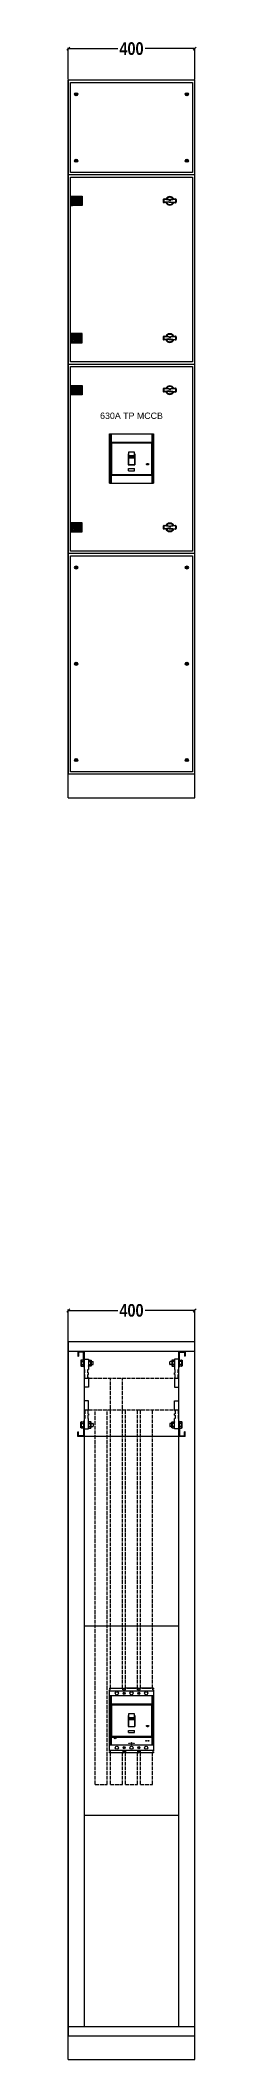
# Model space of a CAD drawing. Header units: millimetres. Extents: x -5 to 405, y -75 to 6326.
import ezdxf

# ---------------------------------------------------------------- set-up
doc = ezdxf.new("R2010")
doc.units = ezdxf.units.MM
doc.header["$MEASUREMENT"] = 0
doc.linetypes.add('ACAD_ISO02W100', pattern=[15, 12, -3])
doc.styles.add('ANB', font='ARIALNB.TTF')
doc.styles.get("Standard").update_dxf_attribs({"font": 'arial.ttf'})
doc.dimstyles.new('ARULLAIYA', dxfattribs={"dimtxt": 20, "dimasz": 10, "dimexe": 3, "dimexo": 2, "dimgap": 7, "dimtad": 0, "dimdec": 0, "dimzin": 0, "dimdsep": 46, "dimtxsty": 'ANB', "dimblk": 'OBLIQUE', "dimcen": 0.09, "dimadec": 0, "dimazin": 0, "dimtfac": 1, "dimtdec": 0, "dimtofl": 0, "dimtmove": 0, "dimatfit": 3, "dimldrblk": 'OBLIQUE', "dimfxl": 1, "dimtolj": 1, "dimtzin": 0, "dimarcsym": 1})
pattern_1 = [(45, (-8243.62154, 2414.87764), (-0.0883883476, 0.0883883476), [])]
pattern_2 = [(45, (-8240.37711, 2412.37764), (-0.0883883476, 0.0883883476), [])]
pattern_3 = [(45, (-8243.62154, 1814.87764), (-0.0883883476, 0.0883883476), [])]
pattern_4 = [(45, (-8240.37711, 1812.37764), (-0.0883883476, 0.0883883476), [])]

# ---------------------------------------------------------------- blocks, each defined once
blk = doc.blocks.new('_Oblique')
at = {"color": 0, "linetype": 'ByBlock', "lineweight": -2}
blk.add_line((-0.5, -0.5), (0.5, 0.5), dxfattribs=at)
blk = doc.blocks.new('*D1')
at = {"color": 0, "lineweight": -2, "transparency": 16777216}
for p, q in [((0, 2202), (0, 2303)), ((0, 2300), (156.3, 2300)), ((400, 2300), (243.7, 2300)), ((400, 2202), (400, 2303))]:
    blk.add_line(p, q, dxfattribs=at)
at = {"layer": 'Defpoints', "color": 0, "transparency": 16777216}
for p in [(400, 2300), (0, 2200), (400, 2200)]:
    blk.add_point(p, dxfattribs=at)
at = {"color": 0, "lineweight": -2, "transparency": 16777216, "xscale": 10, "yscale": 10, "zscale": 10, "rotation": 180}
blk.add_blockref('_Oblique', (0, 2300), dxfattribs=at)
at = {"color": 0, "lineweight": -2, "transparency": 16777216, "xscale": 10, "yscale": 10, "zscale": 10}
blk.add_blockref('_Oblique', (400, 2300), dxfattribs=at)
at = {"color": 0, "transparency": 16777216, "insert": (200, 2300), "char_height": 40, "attachment_point": 5, "style": 'ANB'}
blk.add_mtext('\\A1;400', dxfattribs=at)
blk = doc.blocks.new('*D2')
at = {"color": 0, "lineweight": -2, "transparency": 16777216}
for p, q in [((0, 2202), (0, 2303)), ((0, 2300), (156.3, 2300)), ((400, 2300), (243.7, 2300)), ((400, 2202), (400, 2303))]:
    blk.add_line(p, q, dxfattribs=at)
at = {"layer": 'Defpoints', "color": 0, "transparency": 16777216}
for p in [(400, 2300), (0, 2200), (400, 2200)]:
    blk.add_point(p, dxfattribs=at)
at = {"color": 0, "lineweight": -2, "transparency": 16777216, "xscale": 10, "yscale": 10, "zscale": 10, "rotation": 180}
blk.add_blockref('_Oblique', (0, 2300), dxfattribs=at)
at = {"color": 0, "lineweight": -2, "transparency": 16777216, "xscale": 10, "yscale": 10, "zscale": 10}
blk.add_blockref('_Oblique', (400, 2300), dxfattribs=at)
at = {"color": 0, "transparency": 16777216, "insert": (200, 2300), "char_height": 40, "attachment_point": 5, "style": 'ANB'}
blk.add_mtext('\\A1;400', dxfattribs=at)
blk = doc.blocks.new('*D6')
at = {"color": 0, "lineweight": -2, "transparency": 16777216}
for p, q in [((0, 6202), (0, 6303)), ((0, 6300), (156.3, 6300)), ((400, 6300), (243.7, 6300)), ((400, 6202), (400, 6303))]:
    blk.add_line(p, q, dxfattribs=at)
at = {"layer": 'Defpoints', "color": 0, "transparency": 16777216}
for p in [(400, 6300), (0, 6200), (400, 6200)]:
    blk.add_point(p, dxfattribs=at)
at = {"color": 0, "lineweight": -2, "transparency": 16777216, "xscale": 10, "yscale": 10, "zscale": 10, "rotation": 180}
blk.add_blockref('_Oblique', (0, 6300), dxfattribs=at)
at = {"color": 0, "lineweight": -2, "transparency": 16777216, "xscale": 10, "yscale": 10, "zscale": 10}
blk.add_blockref('_Oblique', (400, 6300), dxfattribs=at)
at = {"color": 0, "transparency": 16777216, "insert": (200, 6300), "char_height": 40, "attachment_point": 5, "style": 'ANB'}
blk.add_mtext('\\A1;400', dxfattribs=at)
blk = doc.blocks.new('*D7')
at = {"color": 0, "lineweight": -2, "transparency": 16777216}
for p, q in [((0, 6202), (0, 6303)), ((0, 6300), (156.3, 6300)), ((400, 6300), (243.7, 6300)), ((400, 6202), (400, 6303))]:
    blk.add_line(p, q, dxfattribs=at)
at = {"layer": 'Defpoints', "color": 0, "transparency": 16777216}
for p in [(400, 6300), (0, 6200), (400, 6200)]:
    blk.add_point(p, dxfattribs=at)
at = {"color": 0, "lineweight": -2, "transparency": 16777216, "xscale": 10, "yscale": 10, "zscale": 10, "rotation": 180}
blk.add_blockref('_Oblique', (0, 6300), dxfattribs=at)
at = {"color": 0, "lineweight": -2, "transparency": 16777216, "xscale": 10, "yscale": 10, "zscale": 10}
blk.add_blockref('_Oblique', (400, 6300), dxfattribs=at)
at = {"color": 0, "transparency": 16777216, "insert": (200, 6300), "char_height": 40, "attachment_point": 5, "style": 'ANB'}
blk.add_mtext('\\A1;400', dxfattribs=at)

msp = doc.modelspace()

# ---------------------------------------------------------------- hatches: boundary and pattern name
at = {"transparency": 33554687}
h = msp.add_hatch(dxfattribs=at)
h.set_pattern_fill('ANSI31', color=256, style=0)
h.set_pattern_definition(pattern_1)
h.paths.add_polyline_path([(44.4, 5832.2), (7.5, 5832.2), (7.5, 5826.5), (18.9, 5826.5), (18.9, 5808.5), (7.5, 5808.5), (7.5, 5802.8), (44.4, 5802.8)])
h = msp.add_hatch(dxfattribs=at)
h.set_pattern_fill('ANSI31', color=256, style=0)
h.set_pattern_definition(pattern_2)
h.paths.add_polyline_path([(14.2, 5823.4), (7.5, 5823.4), (7.5, 5811.6), (14.2, 5811.6)])
h = msp.add_hatch(dxfattribs=at)
h.set_pattern_fill('ANSI31', color=256, style=0)
h.set_pattern_definition(pattern_1)
h.paths.add_polyline_path([(44.4, 5367.8), (7.5, 5367.8), (7.5, 5373.5), (18.9, 5373.5), (18.9, 5391.5), (7.5, 5391.5), (7.5, 5397.2), (44.4, 5397.2)])
h = msp.add_hatch(dxfattribs=at)
h.set_pattern_fill('ANSI31', color=256, style=0)
h.set_pattern_definition(pattern_2)
h.paths.add_polyline_path([(14.2, 5376.6), (7.5, 5376.6), (7.5, 5388.4), (14.2, 5388.4)])
h = msp.add_hatch(dxfattribs=at)
h.set_pattern_fill('ANSI31', color=256, style=0)
h.set_pattern_definition(pattern_3)
h.paths.add_polyline_path([(44.4, 5232.2), (7.5, 5232.2), (7.5, 5226.5), (18.9, 5226.5), (18.9, 5208.5), (7.5, 5208.5), (7.5, 5202.8), (44.4, 5202.8)])
h = msp.add_hatch(dxfattribs=at)
h.set_pattern_fill('ANSI31', color=256, style=0)
h.set_pattern_definition(pattern_4)
h.paths.add_polyline_path([(14.2, 5223.4), (7.5, 5223.4), (7.5, 5211.6), (14.2, 5211.6)])
h = msp.add_hatch()
h.set_pattern_fill('ANSI31', color=256)
h.set_pattern_definition([(45, (-102394.07841, 23637.47218), (-0.08838834765, 0.08838834765), [])])
edge = h.paths.add_edge_path()
edge.add_line((250.8, 4982.8), (249.8, 4984.1))
edge.add_line((249.8, 4984.1), (248.8, 4981.8))
edge.add_ellipse((250.8, 4982.8), major_axis=(3.15, 0), ratio=0.431137, start_angle=230.5474, end_angle=241.19404)
edge.add_line((249.3, 4981.6), (249.9, 4983.1))
edge.add_line((249.9, 4983.1), (250.8, 4982))
edge.add_line((250.8, 4982), (251.7, 4983.1))
edge.add_line((251.7, 4983.1), (252.3, 4981.6))
edge.add_ellipse((250.8, 4982.8), major_axis=(3.15, 0), ratio=0.431137, start_angle=298.80596, end_angle=309.4526)
edge.add_line((252.8, 4981.8), (251.8, 4984.1))
edge.add_line((251.8, 4984.1), (250.8, 4982.8))
h = msp.add_hatch(dxfattribs=at)
h.set_pattern_fill('ANSI31', color=256, style=0)
h.set_pattern_definition(pattern_3)
h.paths.add_polyline_path([(44.4, 4767.8), (7.5, 4767.8), (7.5, 4773.5), (18.9, 4773.5), (18.9, 4791.5), (7.5, 4791.5), (7.5, 4797.2), (44.4, 4797.2)])
h = msp.add_hatch(dxfattribs=at)
h.set_pattern_fill('ANSI31', color=256, style=0)
h.set_pattern_definition(pattern_4)
h.paths.add_polyline_path([(14.2, 4776.6), (7.5, 4776.6), (7.5, 4788.4), (14.2, 4788.4)])
h = msp.add_hatch()
h.set_pattern_fill('ANSI31', color=256)
h.set_pattern_definition([(45, (-102394.07841, 19637.47218), (-0.08838834765, 0.08838834765), [])])
edge = h.paths.add_edge_path()
edge.add_line((250.8, 982.8), (249.8, 984.1))
edge.add_line((249.8, 984.1), (248.8, 981.8))
edge.add_ellipse((250.8, 982.8), major_axis=(3.15, 0), ratio=0.431137, start_angle=230.5474, end_angle=241.19404)
edge.add_line((249.3, 981.6), (249.9, 983.1))
edge.add_line((249.9, 983.1), (250.8, 982))
edge.add_line((250.8, 982), (251.7, 983.1))
edge.add_line((251.7, 983.1), (252.3, 981.6))
edge.add_ellipse((250.8, 982.8), major_axis=(3.15, 0), ratio=0.431137, start_angle=298.80596, end_angle=309.4526)
edge.add_line((252.8, 981.8), (251.8, 984.1))
edge.add_line((251.8, 984.1), (250.8, 982.8))

# ---------------------------------------------------------------- linework, layer by layer
for p, q in [((400, 6200), (0, 6200)), ((0, 6200), (0, 4000)), ((400, 6200), (0, 6200)), ((0, 6200), (0, 4000)), ((0, 3925), (0, 6200)), ((20, 6155.8), (24.5, 6155.8)), ((20, 6154.8), (24.5, 6154.8)), ((24.5, 6160.3), (24.5, 6155.8)), ((24.5, 6154.8), (24.5, 6150.4)), ((25.5, 6160.3), (25.5, 6155.8)), ((25.5, 6155.8), (30, 6155.8)), ((25.5, 6154.8), (30, 6154.8)), ((25.5, 6154.8), (25.5, 6150.4)), ((374.5, 6155.8), (370, 6155.8)), ((374.5, 6154.8), (370, 6154.8)), ((374.5, 6160.3), (374.5, 6155.8)), ((374.5, 6154.8), (374.5, 6150.4)), ((375.5, 6160.3), (375.5, 6155.8)), ((380, 6155.8), (375.5, 6155.8)), ((380, 6154.8), (375.5, 6154.8)), ((375.5, 6154.8), (375.5, 6150.4)), ((400, 3925), (400, 6200)), ((20, 5945.2), (24.5, 5945.2)), ((20, 5944.2), (24.5, 5944.2)), ((24.5, 5945.2), (24.5, 5949.6)), ((24.5, 5939.7), (24.5, 5944.2)), ((25.5, 5945.2), (25.5, 5949.6)), ((25.5, 5945.2), (30, 5945.2)), ((25.5, 5944.2), (30, 5944.2)), ((25.5, 5939.7), (25.5, 5944.2)), ((374.5, 5945.2), (370, 5945.2)), ((374.5, 5944.2), (370, 5944.2)), ((374.5, 5945.2), (374.5, 5949.6)), ((374.5, 5939.7), (374.5, 5944.2)), ((375.5, 5945.2), (375.5, 5949.6)), ((380, 5945.2), (375.5, 5945.2)), ((380, 5944.2), (375.5, 5944.2)), ((375.5, 5939.7), (375.5, 5944.2)), ((130.3, 4922.8), (130.3, 5078.8)), ((130.3, 5078.8), (269.8, 5078.8)), ((131.9, 5078.8), (131.9, 4922.8)), ((133.7, 5078.8), (133.7, 4922.8)), ((135.4, 5078.8), (135.4, 4922.8)), ((264.6, 5078.8), (264.6, 4922.8)), ((266.3, 5078.8), (266.3, 4922.8)), ((268.1, 5078.8), (268.1, 4922.8)), ((269.8, 5078.8), (269.8, 4922.8)), ((130.3, 5052.5), (269.8, 5052.5)), ((137.1, 5050), (262.9, 5050)), ((137.1, 5052.5), (137.1, 4947.5)), ((189.5, 5015.5), (189.5, 4981)), ((189.5, 5015.5), (190.8, 5015.5)), ((190, 5015.5), (190, 4981.5)), ((193, 5007.4), (207, 5007.4)), ((193, 5002.7), (207, 5002.7)), ((210.5, 5015.5), (209.2, 5015.5)), ((210, 5015.5), (210, 4981.5)), ((210.5, 5015.5), (210.5, 4981)), ((262.9, 5052.5), (262.9, 4947.5)), ((130.3, 4947.5), (269.8, 4947.5)), ((137.1, 4950), (262.9, 4950)), ((189.5, 4981.5), (210.5, 4981.5)), ((189.5, 4981), (210.5, 4981)), ((190, 4968.8), (210, 4968.8)), ((190, 4961.5), (190, 4968.8)), ((190, 4961.5), (210, 4961.5)), ((210, 4961.5), (210, 4968.8)), ((248.8, 4981.8), (249.8, 4984.1)), ((249.3, 4981.6), (249.9, 4983.1)), ((249.8, 4984.1), (250.8, 4982.8)), ((249.9, 4983.1), (250.8, 4982)), ((250.8, 4982.8), (251.8, 4984.1)), ((250.8, 4982), (251.7, 4983.1)), ((251.7, 4983.1), (252.3, 4981.6)), ((251.8, 4984.1), (252.8, 4981.8)), ((130.3, 4922.8), (269.8, 4922.8)), ((20, 4655.8), (24.5, 4655.8)), ((20, 4654.8), (24.5, 4654.8)), ((24.5, 4660.3), (24.5, 4655.8)), ((24.5, 4654.8), (24.5, 4650.4)), ((25.5, 4660.3), (25.5, 4655.8)), ((25.5, 4655.8), (30, 4655.8)), ((25.5, 4654.8), (30, 4654.8)), ((25.5, 4654.8), (25.5, 4650.4)), ((374.5, 4655.8), (370, 4655.8)), ((374.5, 4654.8), (370, 4654.8)), ((374.5, 4660.3), (374.5, 4655.8)), ((374.5, 4654.8), (374.5, 4650.4)), ((375.5, 4660.3), (375.5, 4655.8)), ((380, 4655.8), (375.5, 4655.8)), ((380, 4654.8), (375.5, 4654.8)), ((375.5, 4654.8), (375.5, 4650.4)), ((24.5, 4355), (24.5, 4350.5)), ((25.5, 4355), (25.5, 4350.5)), ((374.5, 4355), (374.5, 4350.5)), ((375.5, 4355), (375.5, 4350.5)), ((20, 4350.5), (24.5, 4350.5)), ((20, 4349.5), (24.5, 4349.5)), ((24.5, 4349.5), (24.5, 4345)), ((25.5, 4350.5), (30, 4350.5)), ((25.5, 4349.5), (30, 4349.5)), ((25.5, 4349.5), (25.5, 4345)), ((374.5, 4350.5), (370, 4350.5)), ((374.5, 4349.5), (370, 4349.5)), ((374.5, 4349.5), (374.5, 4345)), ((380, 4350.5), (375.5, 4350.5)), ((380, 4349.5), (375.5, 4349.5)), ((375.5, 4349.5), (375.5, 4345)), ((20, 4045.2), (24.5, 4045.2)), ((20, 4044.2), (24.5, 4044.2)), ((24.5, 4045.2), (24.5, 4049.6)), ((24.5, 4039.7), (24.5, 4044.2)), ((25.5, 4045.2), (25.5, 4049.6)), ((25.5, 4045.2), (30, 4045.2)), ((25.5, 4044.2), (30, 4044.2)), ((25.5, 4039.7), (25.5, 4044.2)), ((374.5, 4045.2), (370, 4045.2)), ((374.5, 4044.2), (370, 4044.2)), ((374.5, 4045.2), (374.5, 4049.6)), ((374.5, 4039.7), (374.5, 4044.2)), ((375.5, 4045.2), (375.5, 4049.6)), ((380, 4045.2), (375.5, 4045.2)), ((380, 4044.2), (375.5, 4044.2)), ((375.5, 4039.7), (375.5, 4044.2)), ((0, 3925), (400, 3925)), ((400, 2200), (0, 2200)), ((0, 2200), (0, 0)), ((400, 2200), (0, 2200)), ((0, 2200), (0, 0)), ((0, -75), (0, 2200)), ((400, -75), (400, 2200)), ((400, 2170), (0, 2170)), ((30, 2170), (30, 2155)), ((30, 2155), (32, 2155)), ((48, 2168), (32, 2168)), ((32, 2168), (32, 2155)), ((41, 2142.5), (40.2, 2141.9)), ((40.2, 2141.9), (40.2, 2124)), ((41, 2123.4), (40.2, 2124)), ((40.9, 2142.2), (40.9, 2123.8)), ((48, 2142.7), (41.4, 2142.7)), ((41.4, 2123.3), (48, 2123.3)), ((42, 2137.6), (50, 2137.6)), ((42, 2128.4), (50, 2128.4)), ((48, 2120.8), (48, 2168)), ((50, 2120.8), (48, 2120.8)), ((50, 2170), (50, 30)), ((50, 2145.6), (63.5, 2145.6)), ((63.5, 2145.6), (63.5, 2112.4)), ((64.3, 2142.5), (63.5, 2141.9)), ((63.5, 2137.6), (78, 2137.6)), ((63.5, 2128.4), (78, 2128.4)), ((64.3, 2123.4), (63.5, 2124)), ((64.2, 2142.2), (64.2, 2123.8)), ((64.7, 2142.7), (71.3, 2142.7)), ((71.3, 2123.3), (64.7, 2123.3)), ((71.7, 2142.5), (72.4, 2141.9)), ((71.7, 2123.4), (72.4, 2124)), ((71.8, 2142.2), (71.8, 2123.8)), ((72.4, 2141.9), (72.4, 2124)), ((78.5, 2128.9), (78.5, 2137.1)), ((321.5, 2128.9), (321.5, 2137.1)), ((336.5, 2137.6), (322, 2137.6)), ((336.5, 2128.4), (322, 2128.4)), ((328.3, 2142.5), (327.6, 2141.9)), ((327.6, 2141.9), (327.6, 2124)), ((328.3, 2123.4), (327.6, 2124)), ((328.2, 2142.2), (328.2, 2123.8)), ((335.3, 2142.7), (328.7, 2142.7)), ((328.7, 2123.3), (335.3, 2123.3)), ((335.7, 2142.5), (336.5, 2141.9)), ((335.7, 2123.4), (336.5, 2124)), ((335.8, 2142.2), (335.8, 2123.8)), ((336.5, 2145.6), (336.5, 2112.4)), ((350, 2145.6), (336.5, 2145.6)), ((350, 30), (350, 2170)), ((358, 2137.6), (350, 2137.6)), ((358, 2128.4), (350, 2128.4)), ((350, 2120.8), (352, 2120.8)), ((352, 2120.8), (352, 2168)), ((352, 2168), (368, 2168)), ((352, 2142.7), (358.6, 2142.7)), ((358.6, 2123.3), (352, 2123.3)), ((359, 2142.5), (359.8, 2141.9)), ((359, 2123.4), (359.8, 2124)), ((359.1, 2142.2), (359.1, 2123.8)), ((359.8, 2141.9), (359.8, 2124)), ((368, 2168), (368, 2155)), ((370, 2155), (368, 2155)), ((370, 2170), (370, 2155)), ((52, 2112.4), (50, 2112.4)), ((50, 2102.4), (52, 2102.4)), ((52, 2097.4), (50, 2097.4)), ((50, 2087.4), (52, 2087.4)), ((63.5, 2056.7), (50, 2056.7)), ((52, 2102.4), (52, 2112.4)), ((52, 2087.4), (52, 2097.4)), ((61.5, 2102.4), (61.5, 2112.4)), ((61.5, 2112.4), (63.5, 2112.4)), ((63.5, 2102.4), (61.5, 2102.4)), ((61.5, 2087.4), (61.5, 2097.4)), ((61.5, 2097.4), (63.5, 2097.4)), ((63.5, 2087.4), (61.5, 2087.4)), ((63.5, 2097.4), (63.5, 2102.4)), ((63.5, 2087.4), (63.5, 2056.7)), ((338.5, 2112.4), (336.5, 2112.4)), ((336.5, 2097.4), (336.5, 2102.4)), ((336.5, 2102.4), (338.5, 2102.4)), ((338.5, 2097.4), (336.5, 2097.4)), ((336.5, 2087.4), (336.5, 2056.7)), ((336.5, 2087.4), (338.5, 2087.4)), ((336.5, 2056.7), (350, 2056.7)), ((338.5, 2102.4), (338.5, 2112.4)), ((338.5, 2087.4), (338.5, 2097.4)), ((348, 2102.4), (348, 2112.4)), ((348, 2112.4), (350, 2112.4)), ((350, 2102.4), (348, 2102.4)), ((348, 2087.4), (348, 2097.4)), ((348, 2097.4), (350, 2097.4)), ((350, 2087.4), (348, 2087.4)), ((63.5, 2013.3), (50, 2013.3)), ((63.5, 1982.6), (63.5, 2013.3)), ((336.5, 1982.6), (336.5, 2013.3)), ((336.5, 2013.3), (350, 2013.3)), ((41, 1946.6), (40.2, 1946)), ((40.2, 1928.1), (40.2, 1946)), ((41, 1927.5), (40.2, 1928.1)), ((40.9, 1927.8), (40.9, 1946.2)), ((41.4, 1946.7), (48, 1946.7)), ((48, 1927.3), (41.4, 1927.3)), ((42, 1941.6), (50, 1941.6)), ((42, 1932.4), (50, 1932.4)), ((48, 1949.2), (48, 1902)), ((50, 1949.2), (48, 1949.2)), ((50, 1982.6), (52, 1982.6)), ((52, 1972.6), (50, 1972.6)), ((50, 1967.6), (52, 1967.6)), ((52, 1957.6), (50, 1957.6)), ((50, 1924.4), (63.5, 1924.4)), ((52, 1982.6), (52, 1972.6)), ((52, 1967.6), (52, 1957.6)), ((63.5, 1982.6), (61.5, 1982.6)), ((61.5, 1982.6), (61.5, 1972.6)), ((61.5, 1972.6), (63.5, 1972.6)), ((63.5, 1967.6), (61.5, 1967.6)), ((61.5, 1967.6), (61.5, 1957.6)), ((61.5, 1957.6), (63.5, 1957.6)), ((63.5, 1972.6), (63.5, 1967.6)), ((63.5, 1924.4), (63.5, 1957.6)), ((64.3, 1946.6), (63.5, 1946)), ((63.5, 1941.6), (78, 1941.6)), ((63.5, 1932.4), (78, 1932.4)), ((64.3, 1927.5), (63.5, 1928.1)), ((64.2, 1927.8), (64.2, 1946.2)), ((71.3, 1946.7), (64.7, 1946.7)), ((64.7, 1927.3), (71.3, 1927.3)), ((71.7, 1946.6), (72.4, 1946)), ((71.7, 1927.5), (72.4, 1928.1)), ((71.8, 1927.8), (71.8, 1946.2)), ((72.4, 1928.1), (72.4, 1946)), ((78.5, 1941.1), (78.5, 1932.9)), ((321.5, 1941.1), (321.5, 1932.9)), ((336.5, 1941.6), (322, 1941.6)), ((336.5, 1932.4), (322, 1932.4)), ((328.3, 1946.6), (327.6, 1946)), ((327.6, 1928.1), (327.6, 1946)), ((328.3, 1927.5), (327.6, 1928.1)), ((328.2, 1927.8), (328.2, 1946.2)), ((328.7, 1946.7), (335.3, 1946.7)), ((335.3, 1927.3), (328.7, 1927.3)), ((335.7, 1946.6), (336.5, 1946)), ((335.7, 1927.5), (336.5, 1928.1)), ((335.8, 1927.8), (335.8, 1946.2)), ((336.5, 1982.6), (338.5, 1982.6)), ((336.5, 1967.6), (336.5, 1972.6)), ((338.5, 1972.6), (336.5, 1972.6)), ((336.5, 1967.6), (338.5, 1967.6)), ((336.5, 1924.4), (336.5, 1957.6)), ((338.5, 1957.6), (336.5, 1957.6)), ((350, 1924.4), (336.5, 1924.4)), ((338.5, 1982.6), (338.5, 1972.6)), ((338.5, 1967.6), (338.5, 1957.6)), ((350, 1982.6), (348, 1982.6)), ((348, 1982.6), (348, 1972.6)), ((348, 1972.6), (350, 1972.6)), ((350, 1967.6), (348, 1967.6)), ((348, 1967.6), (348, 1957.6)), ((348, 1957.6), (350, 1957.6)), ((350, 1949.2), (352, 1949.2)), ((358, 1941.6), (350, 1941.6)), ((358, 1932.4), (350, 1932.4)), ((352, 1949.2), (352, 1902)), ((358.6, 1946.7), (352, 1946.7)), ((352, 1927.3), (358.6, 1927.3)), ((359, 1946.6), (359.8, 1946)), ((359, 1927.5), (359.8, 1928.1)), ((359.1, 1927.8), (359.1, 1946.2)), ((359.8, 1928.1), (359.8, 1946)), ((30, 1900), (30, 1915)), ((30, 1915), (32, 1915)), ((50, 1900), (30, 1900)), ((32, 1902), (32, 1915)), ((48, 1902), (32, 1902)), ((350, 1900), (50, 1900)), ((370, 1900), (350, 1900)), ((352, 1902), (368, 1902)), ((368, 1902), (368, 1915)), ((370, 1915), (368, 1915)), ((370, 1900), (370, 1915)), ((50, 1300), (350, 1300)), ((130.3, 1102.5), (175.2, 1102.5)), ((130.3, 1102.5), (130.3, 1100)), ((130.3, 1100), (132.8, 1100)), ((130.3, 902.5), (130.3, 1097.5)), ((132.8, 1097.5), (130.3, 1097.5)), ((130.3, 1094), (269.8, 1094)), ((132.8, 1097.5), (132.8, 1100)), ((137.8, 1102.5), (167.8, 1102.5)), ((172.8, 1097.5), (172.8, 1102.5)), ((175.2, 1100), (172.8, 1100)), ((172.8, 1097.5), (180.8, 1097.5)), ((175.2, 1102.5), (175.2, 1100)), ((221.8, 1102.5), (178.2, 1102.5)), ((178.2, 1102.5), (178.2, 1100)), ((178.2, 1100), (180.8, 1100)), ((180.8, 1097.5), (180.8, 1102.5)), ((185, 1102.5), (215, 1102.5)), ((219.3, 1097.5), (219.3, 1102.5)), ((221.8, 1100), (219.3, 1100)), ((219.3, 1097.5), (227.3, 1097.5)), ((221.8, 1102.5), (221.8, 1100)), ((269.8, 1102.5), (224.8, 1102.5)), ((224.8, 1102.5), (224.8, 1100)), ((224.8, 1100), (227.3, 1100)), ((227.3, 1097.5), (227.3, 1102.5)), ((232.2, 1102.5), (262.2, 1102.5)), ((267.2, 1097.5), (267.2, 1100)), ((269.8, 1100), (267.2, 1100)), ((267.2, 1097.5), (269.8, 1097.5)), ((269.8, 1102.5), (269.8, 1100)), ((269.8, 1097.5), (269.8, 902.5)), ((130.3, 1078.8), (269.8, 1078.8)), ((130.3, 1052.5), (269.8, 1052.5)), ((131.9, 1078.8), (131.9, 922.7)), ((133.7, 1078.8), (133.7, 922.7)), ((135.4, 1078.8), (135.4, 922.7)), ((137.1, 1050), (262.9, 1050)), ((137.1, 1052.5), (137.1, 947.5)), ((262.9, 1052.5), (262.9, 947.5)), ((264.6, 1078.8), (264.6, 922.7)), ((266.3, 1078.8), (266.3, 922.7)), ((268.1, 1078.8), (268.1, 922.7)), ((189.5, 1015.5), (189.5, 981)), ((189.5, 1015.5), (190.8, 1015.5)), ((189.5, 981.5), (210.5, 981.5)), ((189.5, 981), (210.5, 981)), ((190, 1015.5), (190, 981.5)), ((190, 968.8), (210, 968.8)), ((190, 961.5), (190, 968.8)), ((190, 961.5), (210, 961.5)), ((193, 1007.4), (207, 1007.4)), ((193, 1002.7), (207, 1002.7)), ((210.5, 1015.5), (209.2, 1015.5)), ((210, 1015.5), (210, 981.5)), ((210, 961.5), (210, 968.8)), ((210.5, 1015.5), (210.5, 981)), ((248.8, 981.8), (249.8, 984.1)), ((249.3, 981.6), (249.9, 983.1)), ((249.8, 984.1), (250.8, 982.8)), ((249.9, 983.1), (250.8, 982)), ((250.8, 982.8), (251.8, 984.1)), ((250.8, 982), (251.7, 983.1)), ((251.7, 983.1), (252.3, 981.6)), ((251.8, 984.1), (252.8, 981.8)), ((130.3, 947.5), (269.8, 947.5)), ((130.3, 922.7), (269.8, 922.7)), ((130.3, 906), (269.8, 906)), ((132.8, 902.5), (130.3, 902.5)), ((130.3, 897.5), (130.3, 900)), ((130.3, 897.5), (130.3, 900)), ((130.3, 900), (132.8, 900)), ((175.2, 897.5), (130.3, 897.5)), ((132.8, 902.5), (132.8, 900)), ((137.1, 950), (262.9, 950)), ((137.8, 899), (167.8, 899)), ((172.8, 902.5), (172.8, 897.5)), ((172.8, 902.5), (180.8, 902.5)), ((175.2, 900), (172.8, 900)), ((172.8, 897.5), (175.2, 897.5)), ((175.2, 897.5), (175.2, 900)), ((221.8, 897.5), (178.2, 897.5)), ((178.2, 897.5), (178.2, 900)), ((178.2, 900), (180.8, 900)), ((180.8, 897.5), (178.2, 897.5)), ((180.8, 902.5), (180.8, 897.5)), ((185, 899), (215, 899)), ((219.3, 902.5), (219.3, 897.5)), ((219.3, 902.5), (227.3, 902.5)), ((221.8, 900), (219.3, 900)), ((219.3, 897.5), (221.8, 897.5)), ((221.8, 897.5), (221.8, 900)), ((224.8, 897.5), (224.8, 900)), ((224.8, 900), (227.3, 900)), ((269.8, 897.5), (224.8, 897.5)), ((227.3, 897.5), (224.8, 897.5)), ((227.3, 902.5), (227.3, 897.5)), ((232.2, 899), (262.2, 899)), ((267.2, 902.5), (267.2, 900)), ((267.2, 902.5), (269.8, 902.5)), ((269.8, 900), (267.2, 900)), ((269.8, 900), (269.8, 897.5)), ((269.8, 897.5), (269.8, 900)), ((50, 700), (350, 700)), ((0, 30), (400, 30)), ((0, 0), (400, 0)), ((0, -75), (400, -75))]:
    msp.add_line(p, q)
for p, q in [((300.3, 5820.4), (300.3, 5814.6)), ((301.9, 5820.4), (301.9, 5815.8)), ((318.5, 5820.1), (303.6, 5821.9)), ((318.7, 5821.7), (303.8, 5823.5)), ((318.7, 5813.3), (303.8, 5811.5)), ((318.5, 5814.9), (304.8, 5813.2)), ((318.5, 5820.1), (324.1, 5820.1)), ((318.5, 5814.9), (324.1, 5814.9)), ((318.7, 5821.7), (323.9, 5821.7)), ((318.7, 5813.3), (323.9, 5813.3)), ((338.4, 5823.5), (323.9, 5821.7)), ((323.9, 5813.3), (338.4, 5811.5)), ((338.6, 5821.9), (324.1, 5820.1)), ((324.1, 5814.9), (338.6, 5813.1)), ((340.3, 5814.6), (340.3, 5820.4)), ((341.9, 5814.6), (341.9, 5820.4)), ((300.3, 5385.4), (300.3, 5379.6)), ((301.9, 5385.4), (301.9, 5380.8)), ((318.5, 5385.1), (303.6, 5386.9)), ((318.7, 5386.7), (303.8, 5388.5)), ((318.7, 5378.3), (303.8, 5376.5)), ((318.5, 5379.9), (304.8, 5378.2)), ((318.5, 5385.1), (324.1, 5385.1)), ((318.5, 5379.9), (324.1, 5379.9)), ((318.7, 5386.7), (323.9, 5386.7)), ((318.7, 5378.3), (323.9, 5378.3)), ((338.4, 5388.5), (323.9, 5386.7)), ((323.9, 5378.3), (338.4, 5376.5)), ((338.6, 5386.9), (324.1, 5385.1)), ((324.1, 5379.9), (338.6, 5378.1)), ((340.3, 5379.6), (340.3, 5385.4)), ((341.9, 5379.6), (341.9, 5385.4)), ((300.3, 5220.4), (300.3, 5214.6)), ((301.9, 5220.4), (301.9, 5215.8)), ((318.5, 5220.1), (303.6, 5221.9)), ((318.7, 5221.7), (303.8, 5223.5)), ((318.7, 5213.3), (303.8, 5211.5)), ((318.5, 5214.9), (304.8, 5213.2)), ((318.5, 5220.1), (324.1, 5220.1)), ((318.5, 5214.9), (324.1, 5214.9)), ((318.7, 5221.7), (323.9, 5221.7)), ((318.7, 5213.3), (323.9, 5213.3)), ((338.4, 5223.5), (323.9, 5221.7)), ((323.9, 5213.3), (338.4, 5211.5)), ((338.6, 5221.9), (324.1, 5220.1)), ((324.1, 5214.9), (338.6, 5213.1)), ((340.3, 5214.6), (340.3, 5220.4)), ((341.9, 5214.6), (341.9, 5220.4)), ((300.3, 4785.4), (300.3, 4779.6)), ((301.9, 4785.4), (301.9, 4780.8)), ((318.5, 4785.1), (303.6, 4786.9)), ((318.7, 4786.7), (303.8, 4788.5)), ((318.7, 4778.3), (303.8, 4776.5)), ((318.5, 4779.9), (304.8, 4778.2)), ((318.5, 4785.1), (324.1, 4785.1)), ((318.5, 4779.9), (324.1, 4779.9)), ((318.7, 4786.7), (323.9, 4786.7)), ((318.7, 4778.3), (323.9, 4778.3)), ((338.4, 4788.5), (323.9, 4786.7)), ((323.9, 4778.3), (338.4, 4776.5)), ((338.6, 4786.9), (324.1, 4785.1)), ((324.1, 4779.9), (338.6, 4778.1)), ((340.3, 4779.6), (340.3, 4785.4)), ((341.9, 4779.6), (341.9, 4785.4))]:
    msp.add_line(p, q, dxfattribs=at)
at = {"color": 3, "linetype": 'ACAD_ISO02W100'}
for p, q in [((50, 2085), (350, 2085)), ((133.5, 1102.5), (133.5, 2085)), ((172, 1102.5), (172, 2085)), ((50, 1985), (350, 1985)), ((85, 797.5), (85, 1985)), ((123.5, 797.5), (123.5, 1985)), ((180.8, 1102.5), (180.8, 1985)), ((219.3, 1102.5), (219.3, 1985)), ((228, 1102.5), (228, 1985)), ((266.5, 1102.5), (266.5, 1985)), ((133.5, 797.5), (133.5, 897.5)), ((172, 797.5), (172, 897.5)), ((180.8, 797.5), (180.8, 897.5)), ((219.3, 797.5), (219.3, 897.5)), ((228, 797.5), (228, 897.5)), ((266.5, 797.5), (266.5, 897.5)), ((85, 797.5), (123.5, 797.5)), ((133.5, 797.5), (172, 797.5)), ((180.8, 797.5), (219.3, 797.5)), ((228, 797.5), (266.5, 797.5))]:
    msp.add_line(p, q, dxfattribs=at)
for points in [[(7.5, 6192.5), (392.5, 6192.5), (392.5, 5907.5), (7.5, 5907.5)], [(7.5, 5892.5), (392.5, 5892.5), (392.5, 5307.5), (7.5, 5307.5)], [(7.5, 5292.5), (392.5, 5292.5), (392.5, 4707.5), (7.5, 4707.5)], [(190.8, 5010), (209.2, 5010), (209.2, 5020.7), (190.8, 5020.7)], [(7.5, 4692.5), (392.5, 4692.5), (392.5, 4007.5), (7.5, 4007.5)], [(190.8, 1010), (209.2, 1010), (209.2, 1020.7), (190.8, 1020.7)]]:
    msp.add_lwpolyline(points, close=True)
for points in [[(400, 5900), (0, 5900)], [(0, 5300), (400, 5300)], [(400, 4700), (0, 4700)], [(400, 4000), (0, 4000)]]:
    msp.add_lwpolyline(points)
at = {"transparency": 33554687}
for points in [[(7.5, 5832.2), (44.4, 5832.2), (44.4, 5802.8), (7.5, 5802.8)], [(7.5, 5826.5), (18.9, 5826.5), (18.9, 5808.5), (7.5, 5808.5)], [(7.5, 5823.4), (14.2, 5823.4), (14.2, 5811.6), (7.5, 5811.6)], [(7.5, 5367.8), (44.4, 5367.8), (44.4, 5397.2), (7.5, 5397.2)], [(7.5, 5373.5), (18.9, 5373.5), (18.9, 5391.5), (7.5, 5391.5)], [(7.5, 5376.6), (14.2, 5376.6), (14.2, 5388.4), (7.5, 5388.4)], [(7.5, 5232.2), (44.4, 5232.2), (44.4, 5202.8), (7.5, 5202.8)], [(7.5, 5226.5), (18.9, 5226.5), (18.9, 5208.5), (7.5, 5208.5)], [(7.5, 5223.4), (14.2, 5223.4), (14.2, 5211.6), (7.5, 5211.6)], [(7.5, 4767.8), (44.4, 4767.8), (44.4, 4797.2), (7.5, 4797.2)], [(7.5, 4773.5), (18.9, 4773.5), (18.9, 4791.5), (7.5, 4791.5)], [(7.5, 4776.6), (14.2, 4776.6), (14.2, 4788.4), (7.5, 4788.4)]]:
    msp.add_lwpolyline(points, close=True, dxfattribs=at)
for centre, radius in [((25, 6155.3), 5), ((375, 6155.3), 5), ((25, 5944.7), 5), ((375, 5944.7), 5), ((25, 4655.3), 5), ((375, 4655.3), 5), ((25, 4350), 5), ((375, 4350), 5), ((25, 4044.7), 5), ((375, 4044.7), 5), ((153.5, 1086.2), 5), ((176.8, 1086.2), 3.4), ((176.8, 1086.2), 2.11), ((200, 1086.2), 5), ((223.3, 1086.2), 3.4), ((223.3, 1086.2), 2.11), ((246.5, 1086.2), 5), ((148.3, 944.9), 2.64), ((153.5, 913.7), 5), ((176.8, 913.7), 3.4), ((176.8, 913.7), 2.11), ((192.5, 927.7), 1), ((200, 913.7), 5), ((200, 927.7), 2.2), ((207.5, 927.7), 1), ((223.3, 913.7), 3.4), ((223.3, 913.7), 2.11), ((246.5, 913.7), 5), ((246.4, 935.5), 1), ((253.9, 935.5), 1)]:
    msp.add_circle(centre, radius)
for centre, radius, start, end in [((321.1, 5817.5), 13.6, 23.47344, 156.43961), ((321.1, 5817.5), 11.5, 26.61279, 153.25495), ((303.4, 5820.4), 3.09, 83.20787, 180), ((303.4, 5814.6), 3.09, 180, 276.79213), ((303.4, 5820.4), 1.48, 83.20787, 180), ((304.5, 5815.8), 2.59, 180, 276.79213), ((321.1, 5817.5), 13.6, 203.56039, 336.52656), ((321.1, 5817.5), 11.5, 206.74505, 333.38721), ((338.8, 5820.4), 3.09, 0, 96.92672), ((338.8, 5814.6), 3.09, 263.07328, 0), ((338.8, 5820.4), 1.48, 0, 96.92672), ((338.8, 5814.6), 1.48, 263.07328, 0), ((303.4, 5385.4), 3.09, 83.20787, 180), ((303.4, 5379.6), 3.09, 180, 276.79213), ((303.4, 5385.4), 1.48, 83.20787, 180), ((304.5, 5380.8), 2.59, 180, 276.79213), ((321.1, 5382.5), 13.6, 23.47344, 156.43961), ((321.1, 5382.5), 13.6, 203.56039, 336.52656), ((321.1, 5382.5), 11.5, 26.61279, 153.25495), ((321.1, 5382.5), 11.5, 206.74505, 333.38721), ((338.8, 5385.4), 3.09, 0, 96.92672), ((338.8, 5379.6), 3.09, 263.07328, 0), ((338.8, 5385.4), 1.48, 0, 96.92672), ((338.8, 5379.6), 1.48, 263.07328, 0), ((303.4, 5220.4), 3.09, 83.20787, 180), ((303.4, 5214.6), 3.09, 180, 276.79213), ((303.4, 5220.4), 1.48, 83.20787, 180), ((304.5, 5215.8), 2.59, 180, 276.79213), ((321.1, 5217.5), 13.6, 23.47344, 156.43961), ((321.1, 5217.5), 13.6, 203.56039, 336.52656), ((321.1, 5217.5), 11.5, 26.61279, 153.25495), ((321.1, 5217.5), 11.5, 206.74505, 333.38721), ((338.8, 5220.4), 3.09, 0, 96.92672), ((338.8, 5214.6), 3.09, 263.07328, 0), ((338.8, 5220.4), 1.48, 0, 96.92672), ((338.8, 5214.6), 1.48, 263.07328, 0), ((303.4, 4785.4), 3.09, 83.20787, 180), ((303.4, 4779.6), 3.09, 180, 276.79213), ((303.4, 4785.4), 1.48, 83.20787, 180), ((304.5, 4780.8), 2.59, 180, 276.79213), ((321.1, 4782.5), 13.6, 23.47344, 156.43961), ((321.1, 4782.5), 13.6, 203.56039, 336.52656), ((321.1, 4782.5), 11.5, 26.61279, 153.25495), ((321.1, 4782.5), 11.5, 206.74505, 333.38721), ((338.8, 4785.4), 3.09, 0, 96.92672), ((338.8, 4779.6), 3.09, 263.07328, 0), ((338.8, 4785.4), 1.48, 0, 96.92672), ((338.8, 4779.6), 1.48, 263.07328, 0)]:
    msp.add_arc(centre, radius, start, end, dxfattribs=at)
for centre, radius, start, end in [((193, 5004.4), 3, 90, 167.78242), ((193, 5005.7), 3, 192.21758, 270), ((207, 5004.4), 3, 12.21758, 90), ((207, 5005.7), 3, 270, 347.78242), ((41.4, 2142.2), 0.5, 90, 180), ((63.8, 2145.1), 23, 186.95047, 199.15445), ((50.7, 2133), 9.85, 152.12802, 207.87198), ((63.8, 2120.8), 23, 160.84555, 173.04953), ((41.4, 2123.8), 0.5, 180, 270), ((64.7, 2142.2), 0.5, 90, 180), ((87.1, 2145.1), 23, 186.95047, 199.15445), ((74, 2133), 9.85, 152.12802, 207.87198), ((87.1, 2120.8), 23, 160.84555, 173.04953), ((64.7, 2123.8), 0.5, 180, 270), ((48.9, 2145.1), 23, 340.84555, 353.04953), ((62, 2133), 9.85, 332.12802, 27.87198), ((48.9, 2120.8), 23, 6.95047, 19.15445), ((71.3, 2142.2), 0.5, 0, 90), ((71.3, 2123.8), 0.5, 270, 0), ((78, 2137.1), 0.5, 0, 90), ((78, 2128.9), 0.5, 270, 0), ((322, 2137.1), 0.5, 90, 180), ((322, 2128.9), 0.5, 180, 270), ((328.7, 2142.2), 0.5, 90, 180), ((351.1, 2145.1), 23, 186.95047, 199.15445), ((338, 2133), 9.85, 152.12802, 207.87198), ((351.1, 2120.8), 23, 160.84555, 173.04953), ((328.7, 2123.8), 0.5, 180, 270), ((312.9, 2145.1), 23, 340.84555, 353.04953), ((326, 2133), 9.85, 332.12802, 27.87198), ((312.9, 2120.8), 23, 6.95047, 19.15445), ((335.3, 2142.2), 0.5, 0, 90), ((335.3, 2123.8), 0.5, 270, 0), ((336.2, 2145.1), 23, 340.84555, 353.04953), ((349.3, 2133), 9.85, 332.12802, 27.87198), ((336.2, 2120.8), 23, 6.95047, 19.15445), ((358.6, 2142.2), 0.5, 0, 90), ((358.6, 2123.8), 0.5, 270, 0), ((41.4, 1946.2), 0.5, 90, 180), ((63.8, 1949.2), 23, 186.95047, 199.15445), ((50.7, 1937), 9.85, 152.12802, 207.87198), ((63.8, 1924.9), 23, 160.84555, 173.04953), ((41.4, 1927.8), 0.5, 180, 270), ((64.7, 1946.2), 0.5, 90, 180), ((87.1, 1949.2), 23, 186.95047, 199.15445), ((74, 1937), 9.85, 152.12802, 207.87198), ((87.1, 1924.9), 23, 160.84555, 173.04953), ((64.7, 1927.8), 0.5, 180, 270), ((48.9, 1949.2), 23, 340.84555, 353.04953), ((62, 1937), 9.85, 332.12802, 27.87198), ((48.9, 1924.9), 23, 6.95047, 19.15445), ((71.3, 1946.2), 0.5, 0, 90), ((71.3, 1927.8), 0.5, 270, 0), ((78, 1941.1), 0.5, 0, 90), ((78, 1932.9), 0.5, 270, 0), ((322, 1941.1), 0.5, 90, 180), ((322, 1932.9), 0.5, 180, 270), ((328.7, 1946.2), 0.5, 90, 180), ((351.1, 1949.2), 23, 186.95047, 199.15445), ((338, 1937), 9.85, 152.12802, 207.87198), ((351.1, 1924.9), 23, 160.84555, 173.04953), ((328.7, 1927.8), 0.5, 180, 270), ((312.9, 1949.2), 23, 340.84555, 353.04953), ((326, 1937), 9.85, 332.12802, 27.87198), ((312.9, 1924.9), 23, 6.95047, 19.15445), ((335.3, 1946.2), 0.5, 0, 90), ((335.3, 1927.8), 0.5, 270, 0), ((336.2, 1949.2), 23, 340.84555, 353.04953), ((349.3, 1937), 9.85, 332.12802, 27.87198), ((336.2, 1924.9), 23, 6.95047, 19.15445), ((358.6, 1946.2), 0.5, 0, 90), ((358.6, 1927.8), 0.5, 270, 0), ((193, 1004.4), 3, 90, 167.78242), ((193, 1005.7), 3, 192.21758, 270), ((207, 1004.4), 3, 12.21758, 90), ((207, 1005.7), 3, 270, 347.78242)]:
    msp.add_arc(centre, radius, start, end)
for centre in [(250.8, 4982.8), (250.8, 982.8)]:
    msp.add_ellipse(centre, major_axis=(3.15, 0), ratio=0.431137)
for points in [[(254.5, 4982.8), (254.5, 4983), (254.4, 4983.2), (254.3, 4983.5), (254.2, 4983.6), (254, 4983.8), (253.9, 4983.9), (253.4, 4984.2), (253, 4984.4), (252.1, 4984.6), (251.5, 4984.7), (250.4, 4984.7), (249.7, 4984.6), (248.7, 4984.4), (248.3, 4984.2), (247.8, 4983.9), (247.6, 4983.8), (247.3, 4983.4), (247.2, 4983.3), (247.2, 4982.9), (247.2, 4982.7), (247.3, 4982.4), (247.3, 4982.2), (247.6, 4981.9), (247.7, 4981.8), (248.2, 4981.5), (248.5, 4981.3), (249.4, 4981.1), (249.9, 4981), (251, 4981), (251.8, 4981), (252.8, 4981.2), (253.2, 4981.4), (253.8, 4981.7), (254, 4981.9), (254.3, 4982.2), (254.4, 4982.4), (254.4, 4982.6), (254.5, 4982.7), (254.5, 4982.8)], [(254.5, 982.8), (254.5, 983), (254.4, 983.2), (254.3, 983.5), (254.2, 983.6), (254, 983.8), (253.9, 983.9), (253.4, 984.2), (253, 984.4), (252.1, 984.6), (251.5, 984.7), (250.4, 984.7), (249.7, 984.6), (248.7, 984.4), (248.3, 984.2), (247.8, 983.9), (247.6, 983.8), (247.3, 983.4), (247.2, 983.3), (247.2, 982.9), (247.2, 982.7), (247.3, 982.4), (247.3, 982.2), (247.6, 981.9), (247.7, 981.8), (248.2, 981.5), (248.5, 981.3), (249.4, 981.1), (249.9, 981), (251, 981), (251.8, 981), (252.8, 981.2), (253.2, 981.4), (253.8, 981.7), (254, 981.9), (254.3, 982.2), (254.4, 982.4), (254.4, 982.6), (254.5, 982.7), (254.5, 982.8)]]:
    msp.add_open_spline(points, degree=3, knots=[0, 0, 0, 0, 0.19507, 0.19507, 0.390139, 0.390139, 0.585209, 0.585209, 1.045896, 1.045896, 1.506584, 1.506584, 2.09205, 2.09205, 2.521533, 2.521533, 2.813293, 2.813293, 3.035268, 3.035268, 3.257242, 3.257242, 3.479217, 3.479217, 3.701192, 3.701192, 4.138479, 4.138479, 4.575767, 4.575767, 5.198557, 5.198557, 5.633912, 5.633912, 5.936503, 5.936503, 6.161074, 6.161074, 6.283185, 6.283185, 6.283185, 6.283185])

# ---------------------------------------------------------------- texts
at = {"transparency": 33554687, "insert": (200, 5146.4), "char_height": 20, "attachment_point": 2}
msp.add_mtext_dynamic_manual_height_columns('\\pxqc;630A TP MCCB', width=261.858, gutter_width=1, heights=[0], dxfattribs=at)

# ---------------------------------------------------------------- dimensions: what is measured, and where the dimension line sits
at = {"color": 30, "transparency": 33554687}
for base, p1, p2, picture, middle in [((400, 6300), (0, 6200), (400, 6200), '*D6', (200, 6300)), ((400, 6300), (0, 6200), (400, 6200), '*D7', (200, 6300)), ((400, 2300), (0, 2200), (400, 2200), '*D1', (200, 2300)), ((400, 2300), (0, 2200), (400, 2200), '*D2', (200, 2300))]:
    dim = msp.add_linear_dim(base=base, p1=p1, p2=p2, dimstyle='ARULLAIYA', override={"dimtxt": 40}, dxfattribs=at)
    dim.commit()
    dim.dimension.update_dxf_attribs({"geometry": picture, "text_midpoint": middle})

doc.saveas('drawing.dxf')
